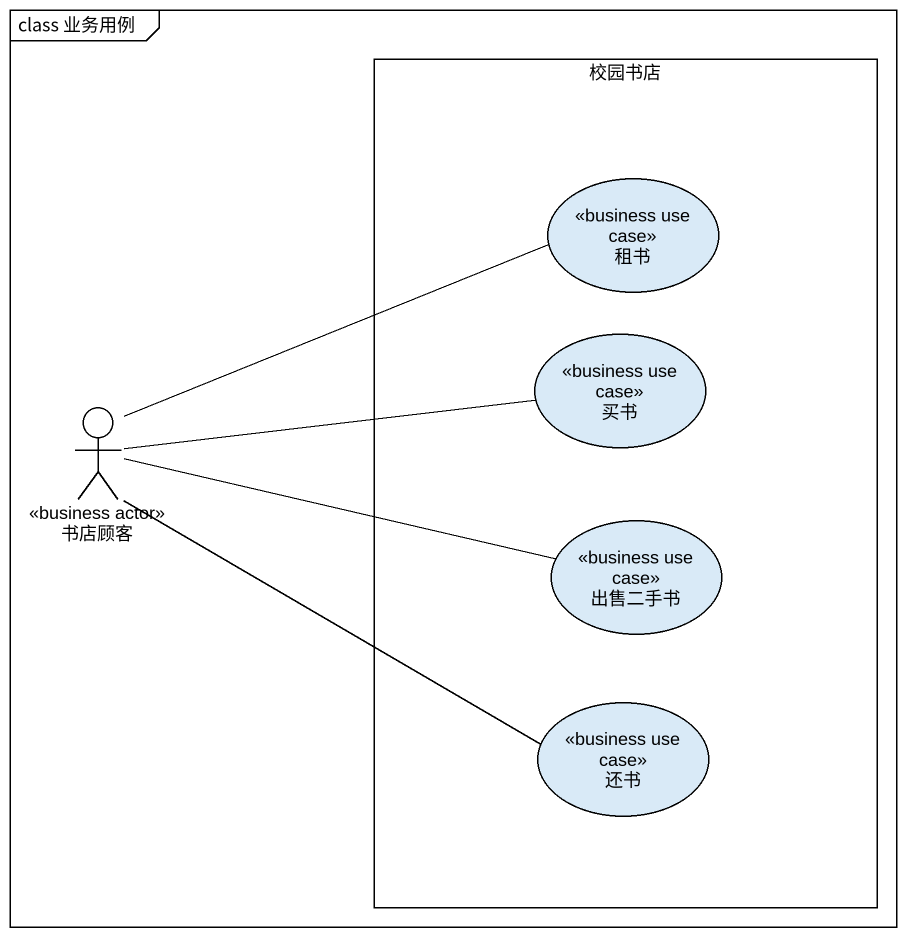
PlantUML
@startuml
mainframe class 业务用例
rectangle 校园书店 {
  usecase 租书 <<business use case>>
  usecase 买书 <<business use case>>
  usecase 出售二手书 <<business use case>>
  usecase 还书 <<business use case>>
}
actor 书店顾客 <<business actor>>
书店顾客 -right- 租书
书店顾客 -right- 买书
书店顾客 -right- 出售二手书
书店顾客 -right- 还书
@enduml
